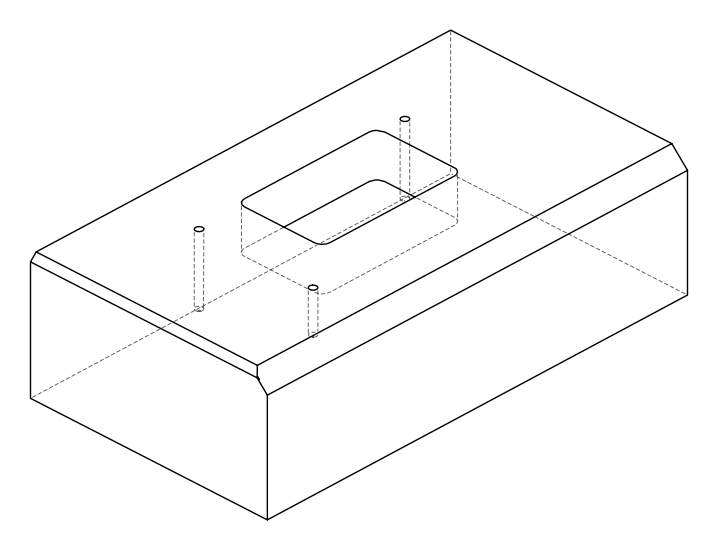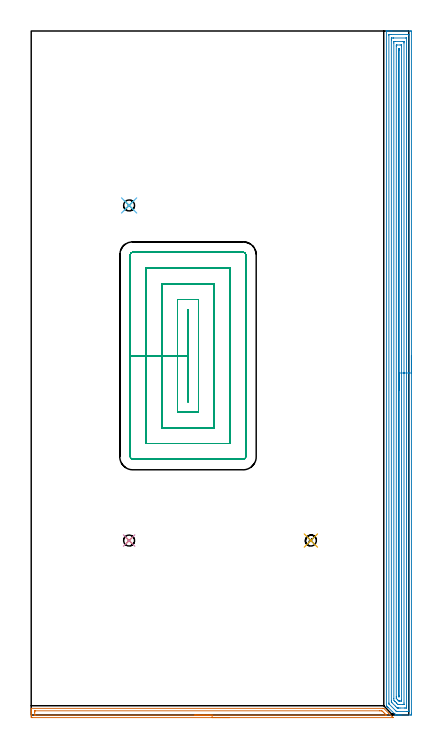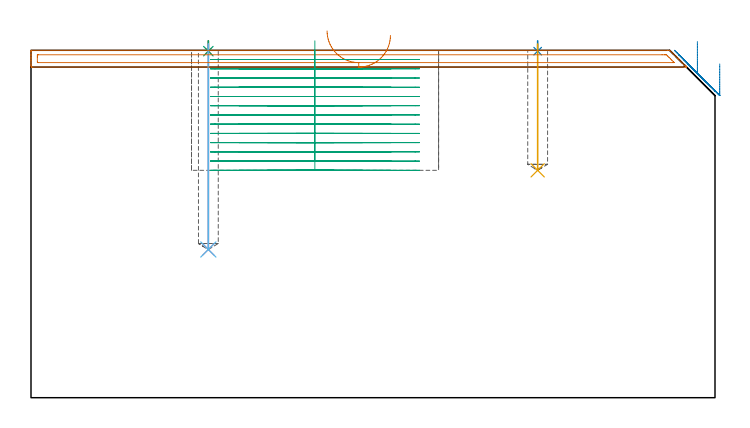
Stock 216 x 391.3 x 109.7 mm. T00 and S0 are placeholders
(PLAN: 9 operations, 3 tool changes, 55.1 min)
(1 SPOT_DRILL | STEP1POCKET | NXT0321_9005460120000 | 0.03 min | 1 mm3)
(2 SPOT_DRILL_1 | STEP1POCKET_1 | NXT0321_9005460120000 | 0.03 min | 0 mm3)
(3 SPOT_DRILL_2 | STEP1POCKET_2 | NXT0321_9005460120000 | 0.03 min | 0 mm3)
(4 DRILL_BLIND_HOLE_INTO_CENTER | STEP1POCKET | UGT0301_458 | 0.26 min | 1902 mm3)
(5 DRILL_BLIND_HOLE_INTO_CENTER_1 | STEP1POCKET_1 | UGT0301_458 | 0.16 min | 1131 mm3)
(6 DRILL_BLIND_HOLE_INTO_CENTER_2 | STEP1POCKET_2 | UGT0301_458 | 0.26 min | 1902 mm3)
(7 AREA_MILL | FG_CHAMFER_SURFACE | UGT0205_001 | 3.47 min | 2951 mm3)
(8 AREA_MILL_1 | FG_CHAMFER_SURFACE_1 | UGT0205_001 | 18.91 min | 39909 mm3)
(9 MILL_RECTANGULAR_POCKET | POCKET_RECTANGULAR_STRAIGHT | NXT0201_011 | Follow Part, ap 3, ae 75% | 31.92 min | 383807 mm3)
(TOOL NXT0321_9005460120000 | NC Spot Drill, 142deg, 12mm, Carbide, Uncoated | D12 PA142 FL30 Z2)
(TOOL UGT0301_458 | Carbide Drill 6.3 mm | D6.3 PA118 FL63 Z2)
(TOOL UGT0205_001 | Chamfer Mill 20 x 3 x 45 deg. | D20 FL50 Z2)
(TOOL NXT0201_011 | ENDMILL 12mm [2P460-1200-NA 1630] | D12 FL38 Z6)
(OP 1 SPOT_DRILL)
G17 G21 G94 G90
T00 M6
G54
G17 G0 G90 X56. Y99.8 S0 M3
G43 Z119.7 H0
G94 G81 G98 Z109.429 F250. R112.7
G80
M5
M2
(OP 2 SPOT_DRILL_1)
G17 G21 G94 G90
T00 M6
G54
G17 G0 G90 X160. Y99.8 S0 M3
G43 Z119.7 H0
G94 G81 G98 Z109.429 F250. R112.7
G80
M5
M2
(OP 3 SPOT_DRILL_2)
G17 G21 G94 G90
T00 M6
G54
G17 G0 G90 X56. Y291.5 S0 M3
G43 Z119.7 H0
G94 G81 G98 Z109.429 F250. R112.7
G80
M5
M2
(OP 4 DRILL_BLIND_HOLE_INTO_CENTER)
G17 G21 G94 G90
T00 M6
G54
G17 G0 G90 X56. Y99.8 S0 M3
G43 Z119.7 H0
G94 G81 G98 Z46.8 F250. R111.7
G80
M5
M2
(OP 5 DRILL_BLIND_HOLE_INTO_CENTER_1)
G17 G21 G94 G90
T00 M6
G54
G17 G0 G90 X160. Y99.8 S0 M3
G43 Z119.7 H0
G94 G81 G98 Z71.8 F250. R111.7
G80
M5
M2
(OP 6 DRILL_BLIND_HOLE_INTO_CENTER_2)
G17 G21 G94 G90
T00 M6
G54
G17 G0 G90 X56. Y291.5 S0 M3
G43 Z119.7 H0
G94 G81 G98 Z46.8 F250. R111.7
G80
M5
M2
(OP 7 AREA_MILL)
G17 G21 G94 G90
T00 M6
G54
G17 G0 G90 X113.5 Y-1.5 S1061 M3
G43 Z119.7 H0
Z114.4
G94 G1 X113.462 Z113.529 F250.
X113.348 Z112.664
X113.159 Z111.812
X112.897 Z110.98
X112.563 Z110.174
X112.16 Z109.4
X111.691 Z108.664
X111.16 Z107.972
X110.571 Z107.329
X109.928 Z106.74
X109.236 Z106.209
X108.5 Z105.74
X107.726 Z105.337
X106.92 Z105.003
X106.088 Z104.741
X105.236 Z104.552
X104.372 Z104.438
X103.5 Z104.4
X0.586 Y-1.499 Z104.401
X0.139 Y-1.494 Z104.402
X0.009 Y-1.491 Z104.405
X0. Y-1.053 Z104.842
Y-0.751 Z105.144
Y-0.172 Z105.723
Y0.432 Z106.33
Y0.709 Z106.606
Y1.314 Z107.21
Y1.591 Z107.487
Y2.145 Z108.044
Y2.472 Z108.371
Y3.353 Z109.252
X0.001 Y3.52 Z109.419
X0.01 Y3.794 Z109.693
X0.14 Y3.8 Z109.7
X201.068
X201.698 Y3.794 Z109.694
X201.706 Z109.693
X204.351 Y1.15 Z107.047
X206.555 Y-1.053 Z104.844
X206.951 Y-1.451 Z104.449
X206.985 Y-1.493 Z104.407
X206.987 Y-1.5 Z104.4
X103.5
Y-0.086 Z105.814
X2.368 Y-0.085 Z105.815
X2.279 Y-0.084 Z105.816
X2.015 Y-0.079 Z105.821
X2.01 Y0.006 Z105.906
X2.003 Y0.189 Z106.089
X2. Y1.591 Z107.491
Y1.954 Z107.854
X2.004 Y2.318 Z108.218
X2.008 Y2.365 Z108.265
X2.012 Y2.38 Z108.28
X2.018 Y2.382 Z108.282
X2.066 Y2.384 Z108.284
X2.167 Y2.385 Z108.285
X2.368 Y2.386 Z108.286
X199.286
X200.177 Y2.385 Z108.285
X200.266 Y2.384 Z108.284
X200.662 Y2.376 Z108.276
X201.068 Y1.979 Z107.879
X201.459 Y1.591 Z107.491
X201.959 Y1.091 Z106.991
X202.341 Y0.709 Z106.609
X202.85 Y0.197 Z106.097
X203.034 Y0.004 Z105.904
X203.11 Y-0.079 Z105.821
X202.85 Y-0.084 Z105.816
X202.762 Y-0.085 Z105.815
X103.5 Y-0.086 Z105.814
X102.628 Z105.852
X101.763 Z105.966
X100.912 Z106.155
X100.08 Z106.417
X99.274 Z106.751
X98.5 Z107.154
X97.764 Z107.623
X97.072 Z108.154
X96.429 Z108.743
X95.84 Z109.386
X95.308 Z110.079
X94.84 Z110.814
X94.437 Z111.588
X94.103 Z112.394
X93.841 Z113.226
X93.652 Z114.078
X93.538 Z114.943
X93.5 Z115.814
G0 Z119.7
M5
M2
(OP 8 AREA_MILL_1)
G17 G21 G94 G90
T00 M6
G54
G17 G0 G90 X217.5 Y205.65 S1061 M3
G43 Z119.7 H0
Z105.4
G94 G1 Y205.612 Z104.528 F250.
Y205.498 Z103.664
Y205.309 Z102.812
Y205.047 Z101.98
Y204.713 Z101.174
Y204.31 Z100.4
Y203.842 Z99.664
Y203.31 Z98.972
Y202.721 Z98.329
Y202.078 Z97.74
Y201.386 Z97.209
Y200.65 Z96.74
Y199.876 Z96.337
Y199.07 Z96.003
Y198.238 Z95.741
Y197.386 Z95.552
Y196.522 Z95.438
Y195.65 Z95.4
Y0.988
X217.499 Y0.608 Z95.401
X217.494 Y0.102 Z95.404
X217.492 Y0.008 Z95.406
X216.991 Y0. Z95.906
X211.678 Z101.216
X211.114 Z101.783
X210.793 Z102.103
X210.228 Z102.668
X209.907 Z102.988
X209.265 Z103.634
X208.579 Z104.32
X208.517 Y0.001 Z104.382
X208.495 Y0.005 Z104.404
X204.32 Y4.179 Z108.578
X204.151 Y4.346 Z108.743
X203.985 Y4.514 Z108.913
X203.874 Y4.625 Z109.024
X203.709 Y4.789 Z109.186
X203.546 Y4.953 Z109.352
X203.428 Y5.071 Z109.47
X203.237 Y5.267 Z109.659
X203.204 Y5.305 Z109.689
X203.2 Y5.518 Z109.7
Y391.138
X203.202 Y391.291 Z109.688
X203.224 Y391.3 Z109.667
X203.569 Z109.331
X203.952 Z108.947
X204.594 Z108.301
X205.801 Z107.096
X206.365 Z106.529
X216.991 Z95.906
X217.277 Y391.297 Z95.621
X217.492 Y391.29 Z95.406
X217.499 Y391.073 Z95.399
X217.5 Y195.65 Z95.4
X216.086 Z96.814
Y2.393
X216.084 Y2.175 Z96.816
X216.081 Y2.067 Z96.819
X216.079 Y2.021 Z96.821
X216. Y2.01 Z96.9
X215.608 Y2.002 Z97.292
X215.22 Y2.001 Z97.68
X214.725 Y2. Z98.175
X209.411 Y2.001 Z103.489
X209.022 Y2.008 Z103.878
X208.968 Y2.01 Z103.932
X208.91 Y2.052 Z103.99
X208.792 Y2.165 Z104.108
X208.557 Y2.393 Z104.343
X204.987 Y5.964 Z107.913
X204.821 Y6.134 Z108.079
X204.69 Y6.272 Z108.21
X204.621 Y6.351 Z108.279
X204.614 Y6.857 Z108.286
Y388.907
X204.616 Y389.125 Z108.284
X204.619 Y389.233 Z108.281
X204.621 Y389.279 Z108.279
X204.7 Y389.29 Z108.2
X205.092 Y389.298 Z107.808
X205.48 Y389.299 Z107.42
X205.975 Y389.3 Z106.925
X215.716 Z97.184
X215.956 Y389.297 Z96.944
X216.06 Y389.292 Z96.84
X216.076 Y389.29 Z96.824
X216.079 Y389.277 Z96.821
X216.082 Y389.228 Z96.818
X216.085 Y389.128 Z96.815
X216.086 Y388.927 Z96.814
Y195.65
X214.672 Z98.228
X214.671 Y5.071 Z98.229
X214.67 Y4.733 Z98.23
X214.666 Y4.179 Z98.234
X214.664 Y4.019 Z98.236
X214.506 Y4.006 Z98.394
X214.335 Y4.003 Z98.565
X213.626 Y4. Z99.274
X210.97 Z101.93
X210.084 Z102.816
X209.907 Y4.002 Z102.993
X209.73 Y4.006 Z103.17
X209.395 Y4.016 Z103.505
X209.224 Y4.179 Z103.676
X209.022 Y4.378 Z103.878
X208.328 Y5.071 Z104.572
X206.365 Y7.034 Z106.535
X206.188 Y7.212 Z106.712
X206.099 Y7.303 Z106.801
X206.057 Y7.35 Z106.843
X206.038 Y7.373 Z106.862
X206.035 Y7.411 Z106.865
X206.031 Y7.749 Z106.869
X206.029 Y8.088 Z106.871
Y386.229
Y386.567
X206.034 Y387.121 Z106.866
X206.035 Y387.281 Z106.865
X206.194 Y387.294 Z106.706
X206.365 Y387.297 Z106.535
X207.074 Y387.3 Z105.826
X207.251 Z105.649
X214.335 Y387.299 Z98.565
X214.512 Y387.297 Z98.388
X214.63 Y387.292 Z98.27
X214.665 Y387.289 Z98.235
X214.667 Y387.274 Z98.233
X214.669 Y387.234 Z98.231
X214.671 Y387.121 Z98.229
X214.672 Y195.65 Z98.228
X213.257 Z99.643
Y6.857
X213.254 Y6.161 Z99.646
X213.251 Y6.059 Z99.649
X213.248 Y6.01 Z99.652
X213.201 Y6.008 Z99.699
X212.989 Y6.004 Z99.911
X212.564 Y6. Z100.336
X212.528 Z100.372
X210.757 Z102.143
X209.907 Y6.007 Z102.993
X209.862 Y6.01 Z103.038
X209.022 Y6.828 Z103.878
X208.992 Y6.857 Z103.908
X208.136 Y7.713 Z104.764
X208.101 Y7.749 Z104.799
X207.45 Y8.441 Z105.45
X207.443 Y9.534 Z105.457
Y384.443
X207.446 Y385.139 Z105.454
X207.449 Y385.241 Z105.451
X207.452 Y385.29 Z105.448
X207.499 Y385.292 Z105.401
X207.711 Y385.296 Z105.189
X208.136 Y385.3 Z104.764
X208.172 Z104.728
X212.6 Z100.3
X212.999 Y385.296 Z99.901
X213.198 Y385.292 Z99.702
X213.243 Y385.29 Z99.657
X213.25 Y385.261 Z99.65
X213.252 Y385.2 Z99.648
X213.257 Y384.638 Z99.643
Y384.443
Y195.65
X211.843 Z101.057
Y8.642
X211.842 Y8.477 Z101.058
X211.839 Y8.31 Z101.061
X211.831 Y8.01 Z101.069
X211.678 Y8.006 Z101.222
X211.428 Y8.001 Z101.472
X210.793 Z102.107
X210.541 Y8.003 Z102.359
X210.385 Y8.01 Z102.515
X210.299 Y8.024 Z102.601
X210.149 Y8.166 Z102.751
X209.907 Y8.397 Z102.993
X209.658 Y8.642 Z103.242
X209.022 Y9.283 Z103.878
X208.898 Y9.413 Z104.002
X208.87 Y9.445 Z104.03
X208.864 Y9.481 Z104.036
X208.861 Y9.534 Z104.039
X208.858 Y9.699 Z104.042
X208.857 Y10.427 Z104.043
Y10.593
Y382.658
X208.858 Y382.823 Z104.042
X208.861 Y382.99 Z104.039
X208.869 Y383.29 Z104.031
X209.022 Y383.294 Z103.878
X209.272 Y383.299 Z103.628
X211.042 Y383.3 Z101.858
X211.678 Y383.299 Z101.222
X211.769 Y383.297 Z101.131
X211.824 Y383.293 Z101.076
X211.834 Y383.291 Z101.066
X211.837 Y383.25 Z101.063
X211.84 Y383.156 Z101.06
X211.843 Y382.824 Z101.057
Y382.658
Y195.65
X210.429 Z102.471
X210.428 Y10.953 Z102.472
X210.427 Y10.796 Z102.473
X210.422 Y10.427 Z102.478
X210.416 Y10.343 Z102.484
X210.327 Y10.427 Z102.573
X210.283 Y10.477 Z102.617
X210.278 Y10.517 Z102.622
X210.275 Y10.606 Z102.625
X210.272 Y10.794 Z102.628
X210.271 Y28.601 Z102.629
Y380.506
X210.272 Y380.873 Z102.628
X210.274 Y381.032 Z102.626
X210.278 Y381.224 Z102.622
X210.288 Y381.29 Z102.612
X210.374 Y381.295 Z102.526
X210.417 Y381.29 Z102.483
X210.422 Y381.247 Z102.478
X210.426 Y380.873 Z102.474
X210.428 Y380.506 Z102.472
X210.429 Y380.347 Z102.471
Y195.65
Y194.778 Z102.509
Y193.914 Z102.623
Y193.062 Z102.812
Y192.23 Z103.074
Y191.424 Z103.408
Y190.65 Z103.811
Y189.914 Z104.28
Y189.222 Z104.811
Y188.579 Z105.4
Y187.99 Z106.043
Y187.458 Z106.735
Y186.99 Z107.471
Y186.587 Z108.245
Y186.253 Z109.051
Y185.991 Z109.883
Y185.802 Z110.735
Y185.688 Z111.6
Y185.65 Z112.471
G0 Z119.7
M5
M2
(OP 9 MILL_RECTANGULAR_POCKET)
G17 G21 G94 G90
T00 M6
G54
G17 G0 G90 X89.64 Y227.576 S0 M3
G43 Z119.7 H1
Z112.7
G94 G1 Y205.5 Z106.785 F250.
Y179.24 F500.
X89.76
Y231.76
X89.64
Y205.5
X83.7
Y173.3
X95.7
Y237.7
X83.7
Y205.5
X74.7
Y164.3
X104.7
Y246.7
X74.7
Y205.5
X65.7
Y155.3
X113.7
Y255.7
X65.7
Y205.5
X56.7
Y147.7
G3 X58.1 Y146.3 R1.4
G1 X121.3
G3 X122.7 Y147.7 R1.4
G1 Y263.3
G3 X121.3 Y264.7 R1.4
G1 X58.1
G3 X56.7 Y263.3 R1.4
G1 Y205.5
Y204.5
G0 X89.64 Y227.576 Z109.785
G1 Y205.5 Z103.869 F250.
Y179.24 F500.
X89.76
Y231.76
X89.64
Y205.5
X83.7
Y173.3
X95.7
Y237.7
X83.7
Y205.5
X74.7
Y164.3
X104.7
Y246.7
X74.7
Y205.5
X65.7
Y155.3
X113.7
Y255.7
X65.7
Y205.5
X56.7
Y147.7
G3 X58.1 Y146.3 R1.4
G1 X121.3
G3 X122.7 Y147.7 R1.4
G1 Y263.3
G3 X121.3 Y264.7 R1.4
G1 X58.1
G3 X56.7 Y263.3 R1.4
G1 Y205.5
Y204.5
G0 X89.64 Y227.576 Z106.869
G1 Y205.5 Z100.954 F250.
Y179.24 F500.
X89.76
Y231.76
X89.64
Y205.5
X83.7
Y173.3
X95.7
Y237.7
X83.7
Y205.5
X74.7
Y164.3
X104.7
Y246.7
X74.7
Y205.5
X65.7
Y155.3
X113.7
Y255.7
X65.7
Y205.5
X56.7
Y147.7
G3 X58.1 Y146.3 R1.4
G1 X121.3
G3 X122.7 Y147.7 R1.4
G1 Y263.3
G3 X121.3 Y264.7 R1.4
G1 X58.1
G3 X56.7 Y263.3 R1.4
G1 Y205.5
Y204.5
G0 X89.64 Y227.576 Z103.954
G1 Y205.5 Z98.038 F250.
Y179.24 F500.
X89.76
Y231.76
X89.64
Y205.5
X83.7
Y173.3
X95.7
Y237.7
X83.7
Y205.5
X74.7
Y164.3
X104.7
Y246.7
X74.7
Y205.5
X65.7
Y155.3
X113.7
Y255.7
X65.7
Y205.5
X56.7
Y147.7
G3 X58.1 Y146.3 R1.4
G1 X121.3
G3 X122.7 Y147.7 R1.4
G1 Y263.3
G3 X121.3 Y264.7 R1.4
G1 X58.1
G3 X56.7 Y263.3 R1.4
G1 Y205.5
Y204.5
G0 X89.64 Y227.576 Z101.038
G1 Y205.5 Z95.123 F250.
Y179.24 F500.
X89.76
Y231.76
X89.64
Y205.5
X83.7
Y173.3
X95.7
Y237.7
X83.7
Y205.5
X74.7
Y164.3
X104.7
Y246.7
X74.7
Y205.5
X65.7
Y155.3
X113.7
Y255.7
X65.7
Y205.5
X56.7
Y147.7
G3 X58.1 Y146.3 R1.4
G1 X121.3
G3 X122.7 Y147.7 R1.4
G1 Y263.3
G3 X121.3 Y264.7 R1.4
G1 X58.1
G3 X56.7 Y263.3 R1.4
G1 Y205.5
Y204.5
G0 X89.64 Y227.576 Z98.123
G1 Y205.5 Z92.208 F250.
Y179.24 F500.
X89.76
Y231.76
X89.64
Y205.5
X83.7
Y173.3
X95.7
Y237.7
X83.7
Y205.5
X74.7
Y164.3
X104.7
Y246.7
X74.7
Y205.5
X65.7
Y155.3
X113.7
Y255.7
X65.7
Y205.5
X56.7
Y147.7
G3 X58.1 Y146.3 R1.4
G1 X121.3
G3 X122.7 Y147.7 R1.4
G1 Y263.3
G3 X121.3 Y264.7 R1.4
G1 X58.1
G3 X56.7 Y263.3 R1.4
G1 Y205.5
Y204.5
G0 X89.64 Y227.576 Z95.208
G1 Y205.5 Z89.292 F250.
Y179.24 F500.
X89.76
Y231.76
X89.64
Y205.5
X83.7
Y173.3
X95.7
Y237.7
X83.7
Y205.5
X74.7
Y164.3
X104.7
Y246.7
X74.7
Y205.5
X65.7
Y155.3
X113.7
Y255.7
X65.7
Y205.5
X56.7
Y147.7
G3 X58.1 Y146.3 R1.4
G1 X121.3
G3 X122.7 Y147.7 R1.4
G1 Y263.3
G3 X121.3 Y264.7 R1.4
G1 X58.1
G3 X56.7 Y263.3 R1.4
G1 Y205.5
Y204.5
G0 X89.64 Y227.576 Z92.292
G1 Y205.5 Z86.377 F250.
Y179.24 F500.
X89.76
Y231.76
X89.64
Y205.5
X83.7
Y173.3
X95.7
Y237.7
X83.7
Y205.5
X74.7
Y164.3
X104.7
Y246.7
X74.7
Y205.5
X65.7
Y155.3
X113.7
Y255.7
X65.7
Y205.5
X56.7
Y147.7
G3 X58.1 Y146.3 R1.4
G1 X121.3
G3 X122.7 Y147.7 R1.4
G1 Y263.3
G3 X121.3 Y264.7 R1.4
G1 X58.1
G3 X56.7 Y263.3 R1.4
G1 Y205.5
Y204.5
G0 X89.64 Y227.576 Z89.377
G1 Y205.5 Z83.462 F250.
Y179.24 F500.
X89.76
Y231.76
X89.64
Y205.5
X83.7
Y173.3
X95.7
Y237.7
X83.7
Y205.5
X74.7
Y164.3
X104.7
Y246.7
X74.7
Y205.5
X65.7
Y155.3
X113.7
Y255.7
X65.7
Y205.5
X56.7
Y147.7
G3 X58.1 Y146.3 R1.4
G1 X121.3
G3 X122.7 Y147.7 R1.4
G1 Y263.3
G3 X121.3 Y264.7 R1.4
G1 X58.1
G3 X56.7 Y263.3 R1.4
G1 Y205.5
Y204.5
G0 X89.64 Y227.576 Z86.462
G1 Y205.5 Z80.546 F250.
Y179.24 F500.
X89.76
Y231.76
X89.64
Y205.5
X83.7
Y173.3
X95.7
Y237.7
X83.7
Y205.5
X74.7
Y164.3
X104.7
Y246.7
X74.7
Y205.5
X65.7
Y155.3
X113.7
Y255.7
X65.7
Y205.5
X56.7
Y147.7
G3 X58.1 Y146.3 R1.4
G1 X121.3
G3 X122.7 Y147.7 R1.4
G1 Y263.3
G3 X121.3 Y264.7 R1.4
G1 X58.1
G3 X56.7 Y263.3 R1.4
G1 Y205.5
Y204.5
G0 X89.64 Y227.576 Z83.546
G1 Y205.5 Z77.631 F250.
Y179.24 F500.
X89.76
Y231.76
X89.64
Y205.5
X83.7
Y173.3
X95.7
Y237.7
X83.7
Y205.5
X74.7
Y164.3
X104.7
Y246.7
X74.7
Y205.5
X65.7
Y155.3
X113.7
Y255.7
X65.7
Y205.5
X56.7
Y147.7
G3 X58.1 Y146.3 R1.4
G1 X121.3
G3 X122.7 Y147.7 R1.4
G1 Y263.3
G3 X121.3 Y264.7 R1.4
G1 X58.1
G3 X56.7 Y263.3 R1.4
G1 Y205.5
Y204.5
G0 X89.64 Y227.576 Z80.631
G1 Y205.5 Z74.715 F250.
Y179.24 F500.
X89.76
Y231.76
X89.64
Y205.5
X83.7
Y173.3
X95.7
Y237.7
X83.7
Y205.5
X74.7
Y164.3
X104.7
Y246.7
X74.7
Y205.5
X65.7
Y155.3
X113.7
Y255.7
X65.7
Y205.5
X56.7
Y147.7
G3 X58.1 Y146.3 R1.4
G1 X121.3
G3 X122.7 Y147.7 R1.4
G1 Y263.3
G3 X121.3 Y264.7 R1.4
G1 X58.1
G3 X56.7 Y263.3 R1.4
G1 Y205.5
Y204.5
G0 X89.64 Y227.576 Z77.715
G1 Y205.5 Z71.8 F250.
Y179.24 F500.
X89.76
Y231.76
X89.64
Y205.5
X83.7
Y173.3
X95.7
Y237.7
X83.7
Y205.5
X74.7
Y164.3
X104.7
Y246.7
X74.7
Y205.5
X65.7
Y155.3
X113.7
Y255.7
X65.7
Y205.5
X56.7
Y147.7
G3 X58.1 Y146.3 R1.4
G1 X121.3
G3 X122.7 Y147.7 R1.4
G1 Y263.3
G3 X121.3 Y264.7 R1.4
G1 X58.1
G3 X56.7 Y263.3 R1.4
G1 Y205.5
Y204.5
G0 Z119.7
M5
M2
